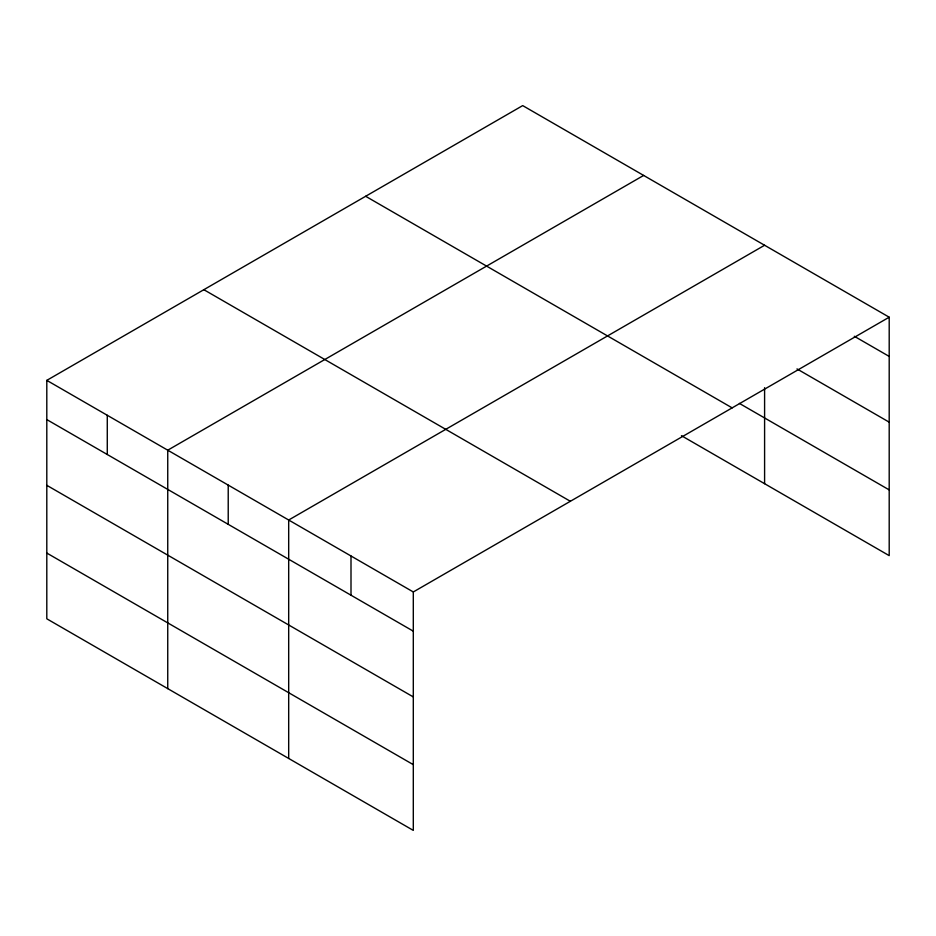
<?xml version="1.0" encoding="UTF-8"?>
<svg xmlns="http://www.w3.org/2000/svg" width="936" height="936" viewBox="0 0 936 936"><rect width="100%" height="100%" fill="white"/><g stroke="black" fill="none" stroke-linecap="round" stroke-linejoin="round"><path stroke-width="1.4" d="M46.8 380.367L413.302 591.962L413.302 830.396L46.8 618.801L46.8 380.367L522.697 105.604L889.2 317.199L889.2 555.633L681.443 435.685M643.64 175.43L167.743 450.193L167.743 688.627M764.595 245.255L288.686 520.018L288.686 758.452M413.302 591.962L889.2 317.199M854.311 336.281L889.2 356.417M796.992 368.924L889.2 422.159M739.393 403.404L889.2 489.891M365.648 196.279L732.151 407.874M203.849 289.692L570.352 501.286M46.8 419.585L413.302 631.18M46.8 485.316L413.302 696.922M46.8 553.059L413.302 764.653M764.595 387.691L764.595 483.69M351 555.996L351 595.202M228.22 485.105L228.22 524.324M107.277 415.28L107.277 454.498"/></g></svg>
